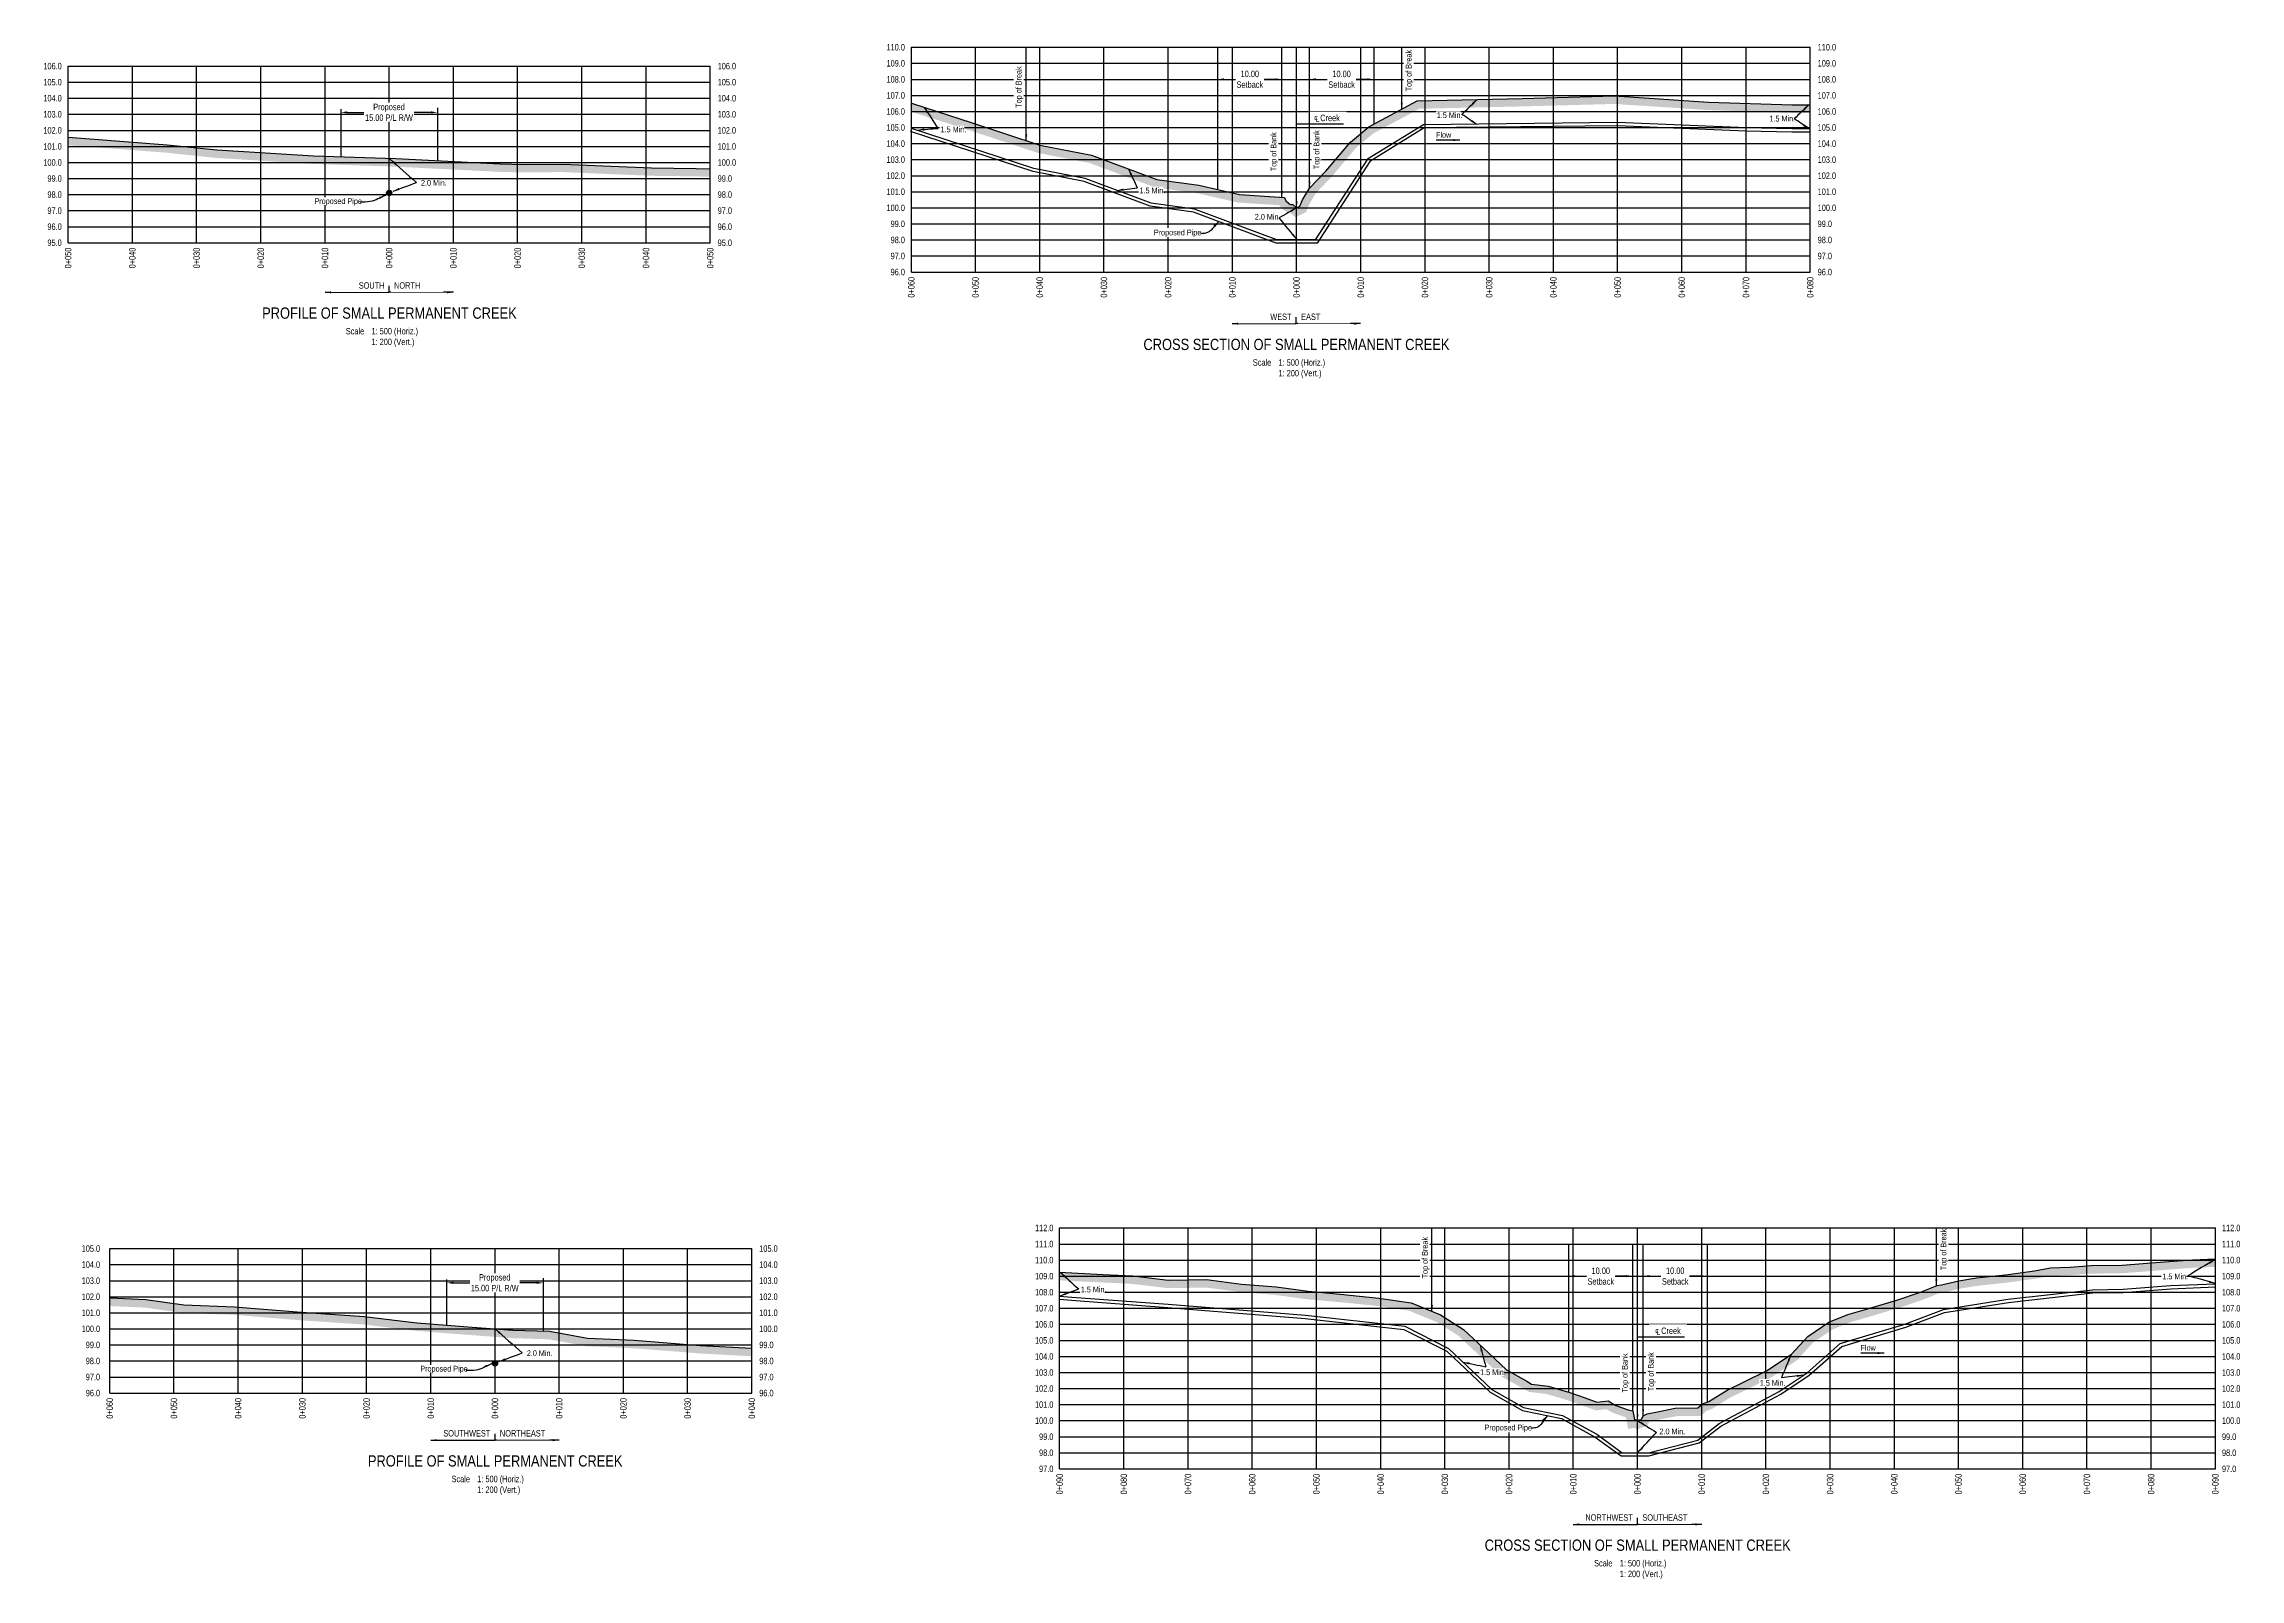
# Model space of a CAD drawing. Extents: x 471563 to 508050, y 6028961 to 6050146.
# Drawn here: x 503927 to 507346, y 6041648 to 6044037 of the extents above; entities that cross this region are included whole.
import ezdxf
from ezdxf.enums import TextEntityAlignment as Align

# ---------------------------------------------------------------- set-up
doc = ezdxf.new("R2010")
doc.units = 0
doc.header["$LTSCALE"] = 5
doc.linetypes.add('foc-TOPO', pattern=[1, 0.2, -0.8])
for name, color, linetype in [('CG-NOTES', 7, 'Continuous'), ('DETAIL-T', 7, 'Continuous'), ('L-BD', 7, 'Continuous'), ('L-DETAIL-T', 3, 'Continuous'), ('L-MON', 1, 'Continuous'), ('P-CROSSINGS-GRID', 8, 'Continuous'), ('P-CROSSINGS-GROUND', 48, 'foc-TOPO'), ('P-CROSSINGS-LINE', 3, 'Continuous'), ('P-PROPOSED', 10, 'Continuous'), ('S-T7', 7, 'Continuous')]:
    doc.layers.add(name, color=color, linetype=linetype)
doc.styles.add('140', font='ARIALN.TTF', dxfattribs={"height": 15})
doc.styles.add('80', font='ARIALN.TTF', dxfattribs={"height": 10})
doc.styles.add('80CG', font='ARIALN.TTF', dxfattribs={"height": 10})
doc.styles.add('80L', font='ARIALN.TTF', dxfattribs={"height": 10})
doc.dimstyles.new('Compass 5 000', dxfattribs={"dimscale": 5, "dimtxt": 9, "dimasz": 2, "dimexe": 0.2, "dimexo": 0.0625, "dimgap": 0.5, "dimtad": 0, "dimtih": 1, "dimtoh": 1, "dimzin": 0, "dimdsep": 46, "dimtxsty": '80CG', "dimcen": 0.1, "dimse1": 1, "dimse2": 1, "dimclrd": 256, "dimclrt": 256, "dimaunit": 1, "dimadec": 4, "dimazin": 0, "dimtfac": 0.06, "dimtofl": 0, "dimtmove": 0, "dimatfit": 1, "dimfxl": 0.2, "dimtolj": 1, "dimtzin": 0, "dimlwd": -1, "dimarcsym": 0})

# ---------------------------------------------------------------- blocks, each defined once
blk = doc.blocks.new('PLIA')
at = {"color": 255, "const_width": 1}
blk.add_lwpolyline([(-0.5, 0, 1), (0.5, 0, 1)], format="xyb", close=True, dxfattribs=at)
blk = doc.blocks.new('PLIAA')
blk.add_blockref('PLIA', (0, 0))
blk = doc.blocks.new('PLIB')
at = {"color": 1}
blk.add_circle((0, 0), 0.8, dxfattribs=at)
blk = doc.blocks.new('PLIBB')
blk.add_blockref('PLIB', (0, 0))
blk = doc.blocks.new('PLICC')
for name in ['PLIAA', 'PLIBB']:
    blk.add_blockref(name, (0, 0))
blk = doc.blocks.new('PLI')
blk.add_blockref('PLICC', (0, 0))

msp = doc.modelspace()

# ---------------------------------------------------------------- hatches: boundary and pattern name
at = {"layer": 'P-CROSSINGS-GROUND'}
h = msp.add_hatch(dxfattribs=at)
h.set_pattern_fill('EARTH', color=256, scale=2.498679, angle=45)
h.set_pattern_definition([(45, (2492.087, 4394.56), (0, 22.438773568), [15.86660895, -15.86660895]), (45, (2487.88, 4398.767), (0, 22.438773568), [15.86660895, -15.86660895]), (45, (2483.673, 4402.975), (0, 22.438773568), [15.86660895, -15.86660895]), (135, (2483.673, 4405.78), (-22.438773568, 0), [15.86660895, -15.86660895]), (135, (2487.88, 4409.987), (-22.438773568, 0), [15.86660895, -15.86660895]), (135, (2492.087, 4414.194), (-22.438773568, 0), [15.86660895, -15.86660895])])
h.paths.add_polyline_path([(505277.28, 6043944.604), (505298.329, 6043937.926), (505370.27, 6043914.901), (505477.484, 6043879.426), (505557.967, 6043863.826), (505659.557, 6043825.926), (505724.569, 6043816.976), (505788.099, 6043802.426), (505858.229, 6043798.051), (505860.411, 6043793.001), (505863.858, 6043789.851), (505864.789, 6043788.351), (505867.569, 6043786.951), (505870.88, 6043786.851), (505876.963, 6043781.951), (505881.973, 6043784.376), (505886.185, 6043794.126), (505897.052, 6043812.426), (505922.553, 6043839.026), (505960.674, 6043884.276), (505989.514, 6043908.151), (506064.476, 6043948.451), (506228.366, 6043952.251), (506371.608, 6043956.076), (506518.107, 6043946.576), (506648.311, 6043942.201), (506676.54, 6043942.212), (506676.545, 6043929.719), (506648.104, 6043929.707), (506517.493, 6043934.096), (506371.37, 6043943.572), (506228.677, 6043939.761), (506067.756, 6043936.03), (505996.524, 6043897.735), (505969.506, 6043875.368), (505931.85, 6043830.669), (505907.063, 6043804.814), (505897.336, 6043788.436), (505891.599, 6043775.155), (505875.286, 6043767.259), (505866.31, 6043774.49), (505864.423, 6043774.547), (505856.027, 6043778.775), (505854.153, 6043781.795), (505850.006, 6043785.586), (505849.801, 6043786.059), (505786.303, 6043790.02), (505722.318, 6043804.674), (505656.485, 6043813.737), (505554.571, 6043851.758), (505474.32, 6043867.313), (505366.403, 6043903.021), (505294.536, 6043926.022), (505277.28, 6043931.497)])
h = msp.add_hatch(dxfattribs=at)
h.set_pattern_fill('EARTH', color=256, scale=2.498679, angle=45)
h.set_pattern_definition([(45, (257.656, 3195.074), (0, 22.438773568), [15.86660895, -15.86660895]), (45, (253.448, 3199.281), (0, 22.438773568), [15.86660895, -15.86660895]), (45, (249.241, 3203.489), (0, 22.438773568), [15.86660895, -15.86660895]), (135, (249.241, 3206.293), (-22.438773568, 0), [15.86660895, -15.86660895]), (135, (253.448, 3210.5), (-22.438773568, 0), [15.86660895, -15.86660895]), (135, (257.656, 3214.708), (-22.438773568, 0), [15.86660895, -15.86660895])])
h.paths.add_polyline_path([(503964.804, 6043891.822), (503998.516, 6043889.479), (504118.853, 6043880.129), (504196.016, 6043872.054), (504346.808, 6043862.754), (504475.027, 6043858.454), (504637.478, 6043850.304), (504672.806, 6043849.579), (504734.651, 6043850.029), (504872.935, 6043844.279), (504942.429, 6043843.329), (504964.276, 6043842.771), (504963.957, 6043830.281), (504942.184, 6043830.838), (504872.59, 6043831.789), (504734.437, 6043837.533), (504672.723, 6043837.084), (504637.037, 6043837.817), (504474.505, 6043845.971), (504346.214, 6043850.273), (504194.981, 6043859.6), (504117.719, 6043867.686), (503997.599, 6043877.019), (503964.804, 6043879.299)])
h = msp.add_hatch(dxfattribs=at)
h.set_pattern_fill('EARTH', color=256, scale=2.498679, angle=45)
h.set_pattern_definition([(45, (257.656, 3501.004), (0, 22.438773568), [15.86660895, -15.86660895]), (45, (253.448, 3505.211), (0, 22.438773568), [15.86660895, -15.86660895]), (45, (249.241, 3509.418), (0, 22.438773568), [15.86660895, -15.86660895]), (135, (249.241, 3512.223), (-22.438773568, 0), [15.86660895, -15.86660895]), (135, (253.448, 3516.43), (-22.438773568, 0), [15.86660895, -15.86660895]), (135, (257.656, 3520.638), (-22.438773568, 0), [15.86660895, -15.86660895])])
edge = h.paths.add_edge_path()
edge.add_line((505508.134, 6042126.138), (505526.902, 6042124.35))
edge.add_line((505526.902, 6042124.35), (505576.094, 6042122.125))
edge.add_line((505576.094, 6042122.125), (505622.164, 6042119.825))
edge.add_line((505622.164, 6042119.825), (505677.162, 6042113.25))
edge.add_line((505677.162, 6042113.25), (505736.636, 6042114.15))
edge.add_line((505736.636, 6042114.15), (505791.387, 6042107.1))
edge.add_line((505791.387, 6042107.1), (505845.304, 6042102.625))
edge.add_line((505845.304, 6042102.625), (505894.792, 6042095.9))
edge.add_line((505894.792, 6042095.9), (505944.953, 6042091.5))
edge.add_line((505944.953, 6042091.5), (506004.835, 6042085.425))
edge.add_line((506004.835, 6042085.425), (506055.288, 6042077.775))
edge.add_line((506055.288, 6042077.775), (506100.93, 6042059.1))
edge.add_line((506100.93, 6042059.1), (506136.612, 6042036.6))
edge.add_line((506136.612, 6042036.6), (506175.723, 6041999.9))
edge.add_line((506175.723, 6041999.9), (506203.463, 6041973.4))
edge.add_line((506203.463, 6041973.4), (506235.188, 6041955.775))
edge.add_line((506235.188, 6041955.775), (506242.451, 6041951.525))
edge.add_line((506242.451, 6041951.525), (506268.54, 6041948.4))
edge.add_line((506268.54, 6041948.4), (506302.452, 6041938.3))
edge.add_line((506302.452, 6041938.3), (506326.301, 6041929.95))
edge.add_line((506326.301, 6041929.95), (506344.209, 6041923.325))
edge.add_line((506344.209, 6041923.325), (506361.773, 6041925.175))
edge.add_line((506361.773, 6041925.175), (506374.148, 6041918.325))
edge.add_line((506374.148, 6041918.325), (506393.2, 6041911.65))
edge.add_line((506393.2, 6041911.65), (506400.471, 6041909.75))
edge.add_line((506400.471, 6041909.75), (506403.104, 6041896.075))
edge.add_line((506403.104, 6041896.075), (506404.179, 6041896.25))
edge.add_line((506404.179, 6041896.25), (506407.658, 6041894.575))
edge.add_line((506407.658, 6041894.575), (506410.289, 6041895.775))
edge.add_line((506410.289, 6041895.775), (506413.803, 6041896.625))
edge.add_line((506413.803, 6041896.625), (506416.377, 6041902.125))
edge.add_line((506416.377, 6041902.125), (506422.535, 6041905.125))
edge.add_line((506422.535, 6041905.125), (506438.882, 6041908.4))
edge.add_line((506438.882, 6041908.4), (506466.512, 6041914.025))
edge.add_line((506466.512, 6041914.025), (506501.384, 6041914.4))
edge.add_line((506501.384, 6041914.4), (506508.798, 6041921))
edge.add_line((506508.798, 6041921), (506518.464, 6041924.3))
edge.add_line((506518.464, 6041924.3), (506547.208, 6041942.15))
edge.add_line((506547.208, 6041942.15), (506573.409, 6041954.775))
edge.add_line((506573.409, 6041954.775), (506609.497, 6041972.7))
edge.add_line((506609.497, 6041972.7), (506647.374, 6041997.875))
edge.add_line((506647.374, 6041997.875), (506672.638, 6042025.65))
edge.add_line((506672.638, 6042025.65), (506705.608, 6042047.675))
edge.add_line((506705.608, 6042047.675), (506734.788, 6042059.65))
edge.add_line((506734.788, 6042059.65), (506760.673, 6042067.025))
edge.add_line((506760.673, 6042067.025), (506811.308, 6042082.125))
edge.add_line((506811.308, 6042082.125), (506848.392, 6042094.725))
edge.add_line((506848.392, 6042094.725), (506874.106, 6042104.975))
edge.add_line((506874.106, 6042104.975), (506880.679, 6042105.85))
edge.add_line((506880.679, 6042105.85), (506907.712, 6042112.4))
edge.add_line((506907.712, 6042112.4), (506935.315, 6042116.75))
edge.add_line((506935.315, 6042116.75), (506984.502, 6042122.15))
edge.add_line((506984.502, 6042122.15), (507025.472, 6042127.875))
edge.add_line((507025.472, 6042127.875), (507050.294, 6042132.5))
edge.add_line((507050.294, 6042132.5), (507081.29, 6042133.45))
edge.add_line((507081.29, 6042133.45), (507114.5, 6042135.85))
edge.add_line((507114.5, 6042135.85), (507161.901, 6042136.4))
edge.add_line((507161.901, 6042136.4), (507207.534, 6042140))
edge.add_line((507207.534, 6042140), (507234.601, 6042142.1))
edge.add_line((507234.601, 6042142.1), (507271.766, 6042144.925))
edge.add_line((507307.182, 6042146.451), (507307.182, 6042146.451))
edge.add_line((507271.766, 6042144.925), (507307.182, 6042146.451))
edge.add_line((507307.182, 6042146.451), (507307.182, 6042194.416))
edge.add_line((507307.182, 6042194.416), (507307.182, 6042133.856))
edge.add_line((507307.182, 6042133.856), (507272.509, 6042132.452))
edge.add_line((507272.509, 6042132.452), (507235.557, 6042129.643))
edge.add_line((507235.557, 6042129.643), (507208.508, 6042127.544))
edge.add_line((507208.508, 6042127.544), (507162.465, 6042123.912))
edge.add_line((507162.465, 6042123.912), (507115.023, 6042123.361))
edge.add_line((507115.023, 6042123.361), (507081.932, 6042120.97))
edge.add_line((507081.932, 6042120.97), (507051.637, 6042120.041))
edge.add_line((507051.637, 6042120.041), (507027.481, 6042115.541))
edge.add_line((507027.481, 6042115.541), (506986.049, 6042109.751))
edge.add_line((506986.049, 6042109.751), (506936.97, 6042104.363))
edge.add_line((506936.97, 6042104.363), (506910.159, 6042100.138))
edge.add_line((506910.159, 6042100.138), (506882.981, 6042093.552))
edge.add_line((506882.981, 6042093.552), (506877.292, 6042092.795))
edge.add_line((506877.292, 6042092.795), (506852.718, 6042082.999))
edge.add_line((506852.718, 6042082.999), (506815.104, 6042070.22))
edge.add_line((506815.104, 6042070.22), (506764.17, 6042055.03))
edge.add_line((506764.17, 6042055.03), (506738.884, 6042047.826))
edge.add_line((506738.884, 6042047.826), (506711.508, 6042036.591))
edge.add_line((506711.508, 6042036.591), (506680.851, 6042016.111))
edge.add_line((506680.851, 6042016.111), (506655.576, 6041988.325))
edge.add_line((506655.576, 6041988.325), (506615.758, 6041961.86))
edge.add_line((506615.758, 6041961.86), (506578.899, 6041943.552))
edge.add_line((506578.899, 6041943.552), (506553.232, 6041931.184))
edge.add_line((506553.232, 6041931.184), (506523.847, 6041912.936))
edge.add_line((506523.847, 6041912.936), (506515.221, 6041909.991))
edge.add_line((506515.221, 6041909.991), (506506.197, 6041901.957))
edge.add_line((506506.197, 6041901.957), (506467.837, 6041901.545))
edge.add_line((506467.837, 6041901.545), (506441.356, 6041896.153))
edge.add_line((506441.356, 6041896.153), (506426.564, 6041893.19))
edge.add_line((506426.564, 6041893.19), (506425.82, 6041892.828))
edge.add_line((506425.82, 6041892.828), (506422.574, 6041885.892))
edge.add_line((506422.574, 6041885.892), (506414.387, 6041883.912))
edge.add_line((506414.387, 6041883.912), (506407.515, 6041880.777))
edge.add_line((506407.515, 6041880.777), (506402.304, 6041883.287))
edge.add_line((506402.304, 6041883.287), (506393.131, 6041881.794))
edge.add_line((506393.131, 6041881.794), (506389.692, 6041899.653))
edge.add_line((506389.692, 6041899.653), (506389.549, 6041899.691))
edge.add_line((506389.549, 6041899.691), (506369.021, 6041906.883))
edge.add_line((506369.021, 6041906.883), (506359.167, 6041912.338))
edge.add_line((506359.167, 6041912.338), (506342.613, 6041910.594))
edge.add_line((506342.613, 6041910.594), (506322.069, 6041918.194))
edge.add_line((506322.069, 6041918.194), (506298.602, 6041926.41))
edge.add_line((506298.602, 6041926.41), (506265.996, 6041936.122))
edge.add_line((506265.996, 6041936.122), (506238.385, 6041939.429))
edge.add_line((506238.385, 6041939.429), (506228.998, 6041944.921))
edge.add_line((506228.998, 6041944.921), (506195.993, 6041963.258))
edge.add_line((506195.993, 6041963.258), (506167.133, 6041990.827))
edge.add_line((506167.133, 6041990.827), (506128.936, 6042026.67))
edge.add_line((506128.936, 6042026.67), (506095.189, 6042047.95))
edge.add_line((506095.189, 6042047.95), (506051.938, 6042065.646))
edge.add_line((506051.938, 6042065.646), (506003.267, 6042073.026))
edge.add_line((506003.267, 6042073.026), (505943.777, 6042079.061))
edge.add_line((505943.777, 6042079.061), (505893.404, 6042083.48))
edge.add_line((505893.404, 6042083.48), (505843.946, 6042090.201))
edge.add_line((505843.946, 6042090.201), (505790.072, 6042094.672))
edge.add_line((505790.072, 6042094.672), (505735.929, 6042101.644))
edge.add_line((505735.929, 6042101.644), (505676.513, 6042100.745))
edge.add_line((505676.513, 6042100.745), (505621.11, 6042107.368))
edge.add_line((505621.11, 6042107.368), (505575.501, 6042109.645))
edge.add_line((505575.501, 6042109.645), (505526.108, 6042111.879))
edge.add_line((505526.108, 6042111.879), (505508.134, 6042112.977))
edge.add_line((505508.134, 6042112.977), (505508.134, 6042126.138))
h = msp.add_hatch(dxfattribs=at)
h.set_pattern_fill('EARTH', color=256, scale=2.498679, angle=45)
h.set_pattern_definition([(45, (1188.987, 3195.074), (0, 22.438773568), [15.86660895, -15.86660895]), (45, (1184.78, 3199.281), (0, 22.438773568), [15.86660895, -15.86660895]), (45, (1180.572, 3203.489), (0, 22.438773568), [15.86660895, -15.86660895]), (135, (1180.572, 3206.293), (-22.438773568, 0), [15.86660895, -15.86660895]), (135, (1184.78, 3210.5), (-22.438773568, 0), [15.86660895, -15.86660895]), (135, (1188.987, 3214.708), (-22.438773568, 0), [15.86660895, -15.86660895])])
h.paths.add_polyline_path([(504223.031, 6042071.796), (504328.034, 6042063.146), (504425.472, 6042056.696), (504507.313, 6042046.746), (504593.822, 6042040.096), (504656.981, 6042035.371), (504714.196, 6042033.621), (504773.142, 6042022.846), (504845.893, 6042019.646), (504948.491, 6042011.671), (505029.003, 6042007.199), (505028.31, 6041994.725), (504947.661, 6041999.204), (504845.134, 6042007.174), (504771.737, 6042010.402), (504712.875, 6042021.162), (504656.323, 6042022.892), (504592.878, 6042027.638), (504506.079, 6042034.311), (504424.304, 6042044.252), (504327.109, 6042050.686), (504222.296, 6042059.321), (504143.663, 6042062.109), (504084.629, 6042070.468), (504029.786, 6042072.875), (504029.532, 6042085.53), (504085.797, 6042082.921), (504144.764, 6042074.571)])

# ---------------------------------------------------------------- linework, layer by layer
for p, q in [((505754.184, 6043810.193), (505754.184, 6044031.819)), ((505764.179, 6043981.845), (505781.25, 6043981.845)), ((505844.136, 6043981.845), (505827.065, 6043981.845)), ((505907.047, 6043981.845), (505924.118, 6043981.845)), ((505987.005, 6043981.845), (505969.933, 6043981.845)), ((504399.574, 6043930.43), (504449.594, 6043930.43)), ((504529.506, 6043930.43), (504478.657, 6043930.43)), ((506300.524, 6041938.874), (506300.524, 6042169.429)), ((504564.249, 6042109.073), (504614.268, 6042109.073)), ((504694.18, 6042109.073), (504643.332, 6042109.073)), ((506310.519, 6042119.422), (506327.59, 6042119.422)), ((506390.476, 6042119.422), (506373.405, 6042119.422)), ((506426.372, 6042119.456), (506443.443, 6042119.456)), ((506506.33, 6042119.456), (506489.258, 6042119.456))]:
    msp.add_line(p, q)
at = {"flags": 128}
for points in [[(505996.999, 6044031.819), (505996.999, 6043912.175)], [(504539.5, 6043937.649), (504539.5, 6043855.219)], [(504389.58, 6043861.319), (504389.58, 6043935.328)], [(506516.324, 6042169.429), (506516.324, 6041923.569)], [(504554.254, 6042043.138), (504554.254, 6042113.971)], [(504704.175, 6042116.292), (504704.175, 6042033.927)]]:
    msp.add_lwpolyline(points, dxfattribs=at)
for points in [[(505764.179, 6043983.511), (505764.179, 6043980.179), (505754.184, 6043981.845)], [(505844.136, 6043983.511), (505844.136, 6043980.179), (505854.131, 6043981.845)], [(505907.047, 6043983.511), (505907.047, 6043980.179), (505897.052, 6043981.845)], [(505987.005, 6043983.511), (505987.005, 6043980.179), (505996.999, 6043981.845)], [(504399.574, 6043932.096), (504399.574, 6043928.764), (504389.58, 6043930.43)], [(504529.506, 6043932.096), (504529.506, 6043928.764), (504539.5, 6043930.43)], [(504564.249, 6042110.739), (504564.249, 6042107.407), (504554.254, 6042109.073)], [(504694.18, 6042110.739), (504694.18, 6042107.407), (504704.175, 6042109.073)], [(506310.519, 6042121.088), (506310.519, 6042117.756), (506300.524, 6042119.422)], [(506390.476, 6042121.088), (506390.476, 6042117.756), (506400.471, 6042119.422)], [(506426.372, 6042121.121), (506426.372, 6042117.79), (506416.377, 6042119.456)], [(506506.33, 6042121.121), (506506.33, 6042117.79), (506516.324, 6042119.456)]]:
    msp.add_solid(points)
at = {"layer": 'CG-NOTES'}
for p, q in [((504464.54, 6043650.427), (504464.54, 6043660.422)), ((505876.47, 6043601.696), (505876.47, 6043611.691)), ((504629.215, 6041864.228), (504629.215, 6041874.222)), ((506407.658, 6041733.154), (506407.658, 6041743.148))]:
    msp.add_line(p, q, dxfattribs=at)
at = {"layer": 'P-CROSSINGS-GRID', "color": 8}
for p, q in [((505277.28, 6044031.819), (506676.54, 6044031.819)), ((505277.28, 6043682.004), (505277.28, 6044031.819)), ((505277.28, 6044006.832), (506676.54, 6044006.832)), ((505377.227, 6043682.004), (505377.227, 6044031.819)), ((505477.174, 6043682.004), (505477.174, 6044031.819)), ((505577.122, 6043682.004), (505577.122, 6044031.819)), ((505677.069, 6043682.004), (505677.069, 6044031.819)), ((505777.016, 6043682.004), (505777.016, 6044031.819)), ((505876.963, 6043682.004), (505876.963, 6044031.819)), ((505976.91, 6043682.004), (505976.91, 6044031.819)), ((506076.857, 6043682.004), (506076.857, 6044031.819)), ((506176.804, 6043682.004), (506176.804, 6044031.819)), ((506276.752, 6043682.004), (506276.752, 6044031.819)), ((506376.699, 6043682.004), (506376.699, 6044031.819)), ((506476.646, 6043682.004), (506476.646, 6044031.819)), ((506576.593, 6043682.004), (506576.593, 6044031.819)), ((506676.54, 6043682.004), (506676.54, 6044031.819)), ((503964.804, 6044002.448), (504964.276, 6044002.448)), ((503964.804, 6043727.593), (503964.804, 6044002.448)), ((503964.804, 6043977.461), (504964.276, 6043977.461)), ((504064.751, 6043727.593), (504064.751, 6044002.448)), ((504164.699, 6043727.593), (504164.699, 6044002.448)), ((504264.646, 6043727.593), (504264.646, 6044002.448)), ((504364.593, 6043727.593), (504364.593, 6044002.448)), ((504464.54, 6043727.593), (504464.54, 6044002.448)), ((504564.487, 6043727.593), (504564.487, 6044002.448)), ((504664.434, 6043727.593), (504664.434, 6044002.448)), ((504764.381, 6043727.593), (504764.381, 6044002.448)), ((504864.329, 6043727.593), (504864.329, 6044002.448)), ((504964.276, 6043727.593), (504964.276, 6044002.448)), ((505277.28, 6043981.845), (506676.54, 6043981.845)), ((503964.804, 6043952.474), (504964.276, 6043952.474)), ((505277.28, 6043956.858), (506676.54, 6043956.858)), ((503964.804, 6043927.488), (504964.276, 6043927.488)), ((505277.28, 6043931.871), (506676.54, 6043931.871)), ((505277.28, 6043906.885), (506676.54, 6043906.885)), ((503964.804, 6043902.501), (504964.276, 6043902.501)), ((503964.804, 6043877.514), (504964.276, 6043877.514)), ((505277.28, 6043881.898), (506676.54, 6043881.898)), ((503964.804, 6043852.527), (504964.276, 6043852.527)), ((505277.28, 6043856.911), (506676.54, 6043856.911)), ((503964.804, 6043827.54), (504964.276, 6043827.54)), ((503964.804, 6043802.554), (504964.276, 6043802.554)), ((505277.28, 6043831.924), (506676.54, 6043831.924)), ((505277.28, 6043806.937), (506676.54, 6043806.937)), ((503964.804, 6043777.567), (504964.276, 6043777.567)), ((503964.804, 6043752.58), (504964.276, 6043752.58)), ((505277.28, 6043756.964), (506676.54, 6043756.964)), ((503964.804, 6043727.593), (504964.276, 6043727.593)), ((505277.28, 6043731.977), (506676.54, 6043731.977)), ((505277.28, 6043706.99), (506676.54, 6043706.99)), ((505277.28, 6043682.004), (506676.54, 6043682.004)), ((505508.134, 6042194.416), (507307.182, 6042194.416)), ((505508.134, 6041819.614), (505508.134, 6042194.416)), ((505608.081, 6041819.614), (505608.081, 6042194.416)), ((505708.028, 6041819.614), (505708.028, 6042194.416)), ((505807.975, 6041819.614), (505807.975, 6042194.416)), ((505907.922, 6041819.614), (505907.922, 6042194.416)), ((506007.87, 6041819.614), (506007.87, 6042194.416)), ((506107.817, 6041819.614), (506107.817, 6042194.416)), ((506207.764, 6041819.614), (506207.764, 6042194.416)), ((506307.711, 6041819.614), (506307.711, 6042194.416)), ((506407.658, 6041819.614), (506407.658, 6042194.416)), ((506507.605, 6041819.614), (506507.605, 6042194.416)), ((506607.552, 6041819.614), (506607.552, 6042194.416)), ((506707.5, 6041819.614), (506707.5, 6042194.416)), ((506807.447, 6041819.614), (506807.447, 6042194.416)), ((506907.394, 6041819.614), (506907.394, 6042194.416)), ((507007.341, 6041819.614), (507007.341, 6042194.416)), ((507107.288, 6041819.614), (507107.288, 6042194.416)), ((507207.235, 6041819.614), (507207.235, 6042194.416)), ((507307.182, 6041819.614), (507307.182, 6042194.416)), ((504029.532, 6041937.501), (504029.532, 6042162.382)), ((504029.532, 6042162.382), (505029.003, 6042162.382)), ((504129.479, 6041937.501), (504129.479, 6042162.382)), ((504229.426, 6041937.501), (504229.426, 6042162.382)), ((504329.373, 6041937.501), (504329.373, 6042162.382)), ((504429.32, 6041937.501), (504429.32, 6042162.382)), ((504529.268, 6041937.501), (504529.268, 6042162.382)), ((504629.215, 6041937.501), (504629.215, 6042162.382)), ((504729.162, 6041937.501), (504729.162, 6042162.382)), ((504829.109, 6041937.501), (504829.109, 6042162.382)), ((504929.056, 6041937.501), (504929.056, 6042162.382)), ((505029.003, 6041937.501), (505029.003, 6042162.382)), ((505508.134, 6042169.429), (507307.182, 6042169.429)), ((504029.532, 6042137.395), (505029.003, 6042137.395)), ((505508.134, 6042144.442), (507307.182, 6042144.442)), ((504029.532, 6042112.409), (505029.003, 6042112.409)), ((505508.134, 6042119.456), (507307.182, 6042119.456)), ((505508.134, 6042094.469), (507307.182, 6042094.469)), ((504029.532, 6042087.422), (505029.003, 6042087.422)), ((504029.532, 6042062.435), (505029.003, 6042062.435)), ((505508.134, 6042069.482), (507307.182, 6042069.482)), ((505508.134, 6042044.495), (507307.182, 6042044.495)), ((504029.532, 6042012.461), (505029.003, 6042012.461)), ((505508.134, 6042019.508), (507307.182, 6042019.508)), ((505508.134, 6041994.522), (507307.182, 6041994.522)), ((504029.532, 6041987.475), (505029.003, 6041987.475)), ((504029.532, 6041962.488), (505029.003, 6041962.488)), ((505508.134, 6041969.535), (507307.182, 6041969.535)), ((504029.532, 6041937.501), (505029.003, 6041937.501)), ((505508.134, 6041944.548), (507307.182, 6041944.548)), ((505508.134, 6041919.561), (507307.182, 6041919.561)), ((505508.134, 6041869.588), (507307.182, 6041869.588)), ((505508.134, 6041844.601), (507307.182, 6041844.601)), ((505508.134, 6041819.614), (507307.182, 6041819.614))]:
    msp.add_line(p, q, dxfattribs=at)
at = {"layer": 'P-CROSSINGS-GRID'}
for p, q in [((505277.28, 6043781.951), (506676.54, 6043781.951)), ((504029.532, 6042037.448), (505029.003, 6042037.448)), ((505508.134, 6041894.575), (507307.182, 6041894.575))]:
    msp.add_line(p, q, dxfattribs=at)
at = {"layer": 'P-CROSSINGS-LINE', "color": 3, "flags": 128}
for points in [[(505277.28, 6043944.604), (505298.329, 6043937.926), (505370.27, 6043914.901), (505477.484, 6043879.426), (505557.967, 6043863.826), (505659.557, 6043825.926), (505724.569, 6043816.976), (505788.099, 6043802.426), (505858.229, 6043798.051), (505860.411, 6043793.001), (505863.858, 6043789.851), (505864.789, 6043788.351), (505867.569, 6043786.951), (505870.88, 6043786.851), (505876.963, 6043781.951), (505881.973, 6043784.376), (505886.185, 6043794.126), (505897.052, 6043812.426), (505922.553, 6043839.026), (505960.674, 6043884.276), (505989.514, 6043908.151), (506064.476, 6043948.451), (506228.366, 6043952.251), (506371.608, 6043956.076), (506518.107, 6043946.576), (506648.311, 6043942.201), (506676.54, 6043942.212)], [(503964.804, 6043891.822), (503998.516, 6043889.479), (504118.853, 6043880.129), (504196.016, 6043872.054), (504346.808, 6043862.754), (504475.027, 6043858.454), (504637.478, 6043850.304), (504672.806, 6043849.579), (504734.651, 6043850.029), (504872.935, 6043844.279), (504942.429, 6043843.329), (504964.276, 6043842.771)], [(505508.134, 6042125.891), (505526.902, 6042124.35), (505576.094, 6042122.125), (505622.164, 6042119.825), (505677.162, 6042113.25), (505736.636, 6042114.15), (505791.387, 6042107.1), (505845.304, 6042102.625), (505894.792, 6042095.9), (505944.953, 6042091.5), (506004.835, 6042085.425), (506055.288, 6042077.775), (506100.93, 6042059.1), (506136.612, 6042036.6), (506175.723, 6041999.9), (506203.463, 6041973.4), (506235.188, 6041955.775), (506242.451, 6041951.525), (506268.54, 6041948.4), (506302.452, 6041938.3), (506326.301, 6041929.95), (506344.209, 6041923.325), (506361.773, 6041925.175), (506374.148, 6041918.325), (506393.2, 6041911.65), (506400.471, 6041909.75), (506403.104, 6041896.075), (506404.179, 6041896.25), (506407.658, 6041894.575), (506410.289, 6041895.775), (506413.803, 6041896.625), (506416.377, 6041902.125), (506422.535, 6041905.125), (506438.882, 6041908.4), (506466.512, 6041914.025), (506501.384, 6041914.4), (506508.798, 6041921), (506518.464, 6041924.3), (506547.208, 6041942.15), (506573.409, 6041954.775), (506609.497, 6041972.7), (506647.374, 6041997.875), (506672.638, 6042025.65), (506705.608, 6042047.675), (506734.788, 6042059.65), (506760.673, 6042067.025), (506811.308, 6042082.125), (506848.392, 6042094.725), (506874.106, 6042104.975), (506880.679, 6042105.85), (506907.712, 6042112.4), (506935.315, 6042116.75), (506984.502, 6042122.15), (507025.472, 6042127.875), (507050.294, 6042132.5), (507081.29, 6042133.45), (507114.5, 6042135.85), (507161.901, 6042136.4), (507207.534, 6042140), (507234.601, 6042142.1), (507271.766, 6042144.925), (507307.182, 6042146.451)], [(504029.532, 6042085.53), (504085.797, 6042082.921), (504144.764, 6042074.571), (504223.031, 6042071.796), (504328.034, 6042063.146), (504425.472, 6042056.696), (504507.313, 6042046.746), (504593.822, 6042040.096), (504656.981, 6042035.371), (504714.196, 6042033.621), (504773.142, 6042022.846), (504845.893, 6042019.646), (504948.491, 6042011.671), (505029.003, 6042007.199)]]:
    msp.add_lwpolyline(points, dxfattribs=at)
at = {"layer": 'P-PROPOSED'}
for points in [[(506676.542, 6043899.735), (506647.634, 6043899.723), (506576.432, 6043901.315), (506376.623, 6043909.692), (506075.759, 6043906.208), (505990.752, 6043853.89), (505908.751, 6043726.98), (505876.963, 6043726.98), (505845.299, 6043726.98), (505716.584, 6043775.197), (505649.111, 6043784.486), (505546.423, 6043822.795), (505466.737, 6043838.241), (505275.731, 6043900.532)], [(506676.54, 6043904.732), (506647.689, 6043904.72), (506576.593, 6043906.31), (506376.699, 6043914.691), (506074.318, 6043911.189), (505987.169, 6043857.552), (505906.031, 6043731.977), (505876.963, 6043731.977), (505846.204, 6043731.977), (505717.816, 6043780.072), (505650.34, 6043789.361), (505547.781, 6043827.622), (505467.992, 6043843.088), (505277.28, 6043905.283)], [(505508.134, 6042088.411), (505526.902, 6042086.869), (505677.162, 6042075.769), (505890.629, 6042058.641), (506045.24, 6042041.389), (506113.584, 6042006.811), (506181.053, 6041942.974), (506230.253, 6041915.238), (506290.903, 6041902.632), (506344.209, 6041873.351), (506383.673, 6041844.601), (506407.658, 6041844.601), (506424.629, 6041844.601), (506501.384, 6041864.426), (506534.612, 6041890.208), (506628.281, 6041940.181), (506671.981, 6041969.226), (506723.309, 6042014.425), (506823.838, 6042044.977), (506884.005, 6042067.595), (506984.269, 6042083.594), (507116.07, 6042098.385), (507163.594, 6042098.937), (507237.471, 6042104.729), (507307.182, 6042107.697)], [(505508.134, 6042083.397), (505526.513, 6042081.887), (505676.779, 6042070.787), (505890.152, 6042053.666), (506043.789, 6042036.523), (506110.678, 6042002.681), (506178.065, 6041938.922), (506228.476, 6041910.503), (506289.153, 6041897.891), (506341.524, 6041869.124), (506382.045, 6041839.604), (506407.658, 6041839.604), (506425.264, 6041839.604), (506503.632, 6041859.845), (506537.339, 6041885.999), (506630.846, 6041935.885), (506675.029, 6041965.252), (506725.798, 6042009.959), (506825.446, 6042040.243), (506885.291, 6042062.74), (506984.942, 6042078.64), (507116.378, 6042093.391), (507163.818, 6042093.941), (507237.772, 6042099.74), (507307.182, 6042102.695)]]:
    msp.add_lwpolyline(points, dxfattribs=at)

# ---------------------------------------------------------------- block references
at = {"layer": 'L-MON', "xscale": 4.997357149999876, "yscale": 4.997357149999876, "zscale": 4.997357149999876}
for p in [(504464.54, 6043805.097), (504629.215, 6041983.74)]:
    msp.add_blockref('PLI', p, dxfattribs=at)

# ---------------------------------------------------------------- texts
at = {"style": '80'}
for s, p in [('0+050', (503964.717, 6043719.929)), ('0+040', (504064.664, 6043719.929)), ('0+030', (504164.612, 6043719.929)), ('0+020', (504264.559, 6043719.929)), ('0+010', (504364.506, 6043719.929)), ('0+000', (504464.453, 6043719.929)), ('0+010', (504564.4, 6043719.929)), ('0+020', (504664.347, 6043719.929)), ('0+030', (504764.294, 6043719.929)), ('0+040', (504864.242, 6043719.929)), ('0+050', (504964.189, 6043719.929)), ('0+060', (505277.193, 6043674.339)), ('0+050', (505377.14, 6043674.339)), ('0+040', (505477.087, 6043674.339)), ('0+030', (505577.035, 6043674.339)), ('0+020', (505676.982, 6043674.339)), ('0+010', (505776.929, 6043674.339)), ('0+000', (505876.876, 6043674.339)), ('0+010', (505976.823, 6043674.339)), ('0+020', (506076.77, 6043674.339)), ('0+030', (506176.717, 6043674.339)), ('0+040', (506276.665, 6043674.339)), ('0+050', (506376.612, 6043674.339)), ('0+060', (506476.559, 6043674.339)), ('0+070', (506576.506, 6043674.339)), ('0+080', (506676.453, 6043674.339)), ('0+060', (504029.445, 6041929.837)), ('0+050', (504129.392, 6041929.837)), ('0+040', (504229.339, 6041929.837)), ('0+030', (504329.286, 6041929.837)), ('0+020', (504429.233, 6041929.837)), ('0+020', (504829.022, 6041929.837)), ('0+030', (504928.969, 6041929.837)), ('0+040', (505028.916, 6041929.837)), ('0+090', (505508.047, 6041811.95)), ('0+080', (505607.994, 6041811.95)), ('0+070', (505707.941, 6041811.95)), ('0+060', (505807.888, 6041811.95)), ('0+050', (505907.835, 6041811.95)), ('0+040', (506007.783, 6041811.95)), ('0+030', (506107.73, 6041811.95)), ('0+020', (506207.677, 6041811.95)), ('0+010', (506307.624, 6041811.95)), ('0+000', (506407.571, 6041811.95)), ('0+010', (506507.518, 6041811.95)), ('0+020', (506607.465, 6041811.95)), ('0+030', (506707.413, 6041811.95)), ('0+040', (506807.36, 6041811.95)), ('0+050', (506907.307, 6041811.95)), ('0+060', (507007.254, 6041811.95)), ('0+070', (507107.201, 6041811.95)), ('0+080', (507207.148, 6041811.95)), ('0+090', (507307.095, 6041811.95))]:
    msp.add_text(s, height=9.9947, rotation=90, dxfattribs=at).set_placement(p, align=Align.MIDDLE_RIGHT)
at = {"char_height": 8.9952, "attachment_point": 1, "style": '80L'}
for width, insert in [(45.31074, (504513.977, 6043825.371)), (35.88741, (505811.897, 6043772.422)), (45.31074, (504678.651, 6042004.013)), (35.88741, (506441.783, 6041882.227))]:
    msp.add_mtext_dynamic_manual_height_columns('2.0 Min.', width=width, gutter_width=45, heights=[0], dxfattribs=dict(at, insert=insert))
at = {"layer": 'DETAIL-T', "char_height": 9.99471, "attachment_point": 1, "style": '80L'}
for insert in [(504396.92, 6043594.997), (505808.851, 6043546.266), (504561.595, 6041808.797), (506340.038, 6041677.723)]:
    msp.add_mtext_dynamic_manual_height_columns('Scale^I1: 500 (Horiz.)\\P^I1: 200 (Vert.)', width=217.1051, gutter_width=45, heights=[0], dxfattribs=dict(at, insert=insert))
at = {"layer": 'L-DETAIL-T', "char_height": 17.49075, "attachment_point": 2, "rotation": 0, "style": '140'}
for s, insert, width in [('PROFILE OF SMALL PERMANENT CREEK', (504464.82, 6043626.854), 476.61292), ('CROSS SECTION OF SMALL PERMANENT CREEK', (505876.751, 6043578.122), 476.61292), ('PROFILE OF SMALL PERMANENT CREEK', (504629.495, 6041840.654), 396.48476), ('CROSS SECTION OF SMALL PERMANENT CREEK', (506407.939, 6041709.58), 476.61292)]:
    msp.add_mtext(s, dxfattribs=dict(at, insert=insert, width=width))
at = {"layer": 'S-T7', "style": '80'}
for s, p in [('106.0', (503954.81, 6044002.448)), ('110.0', (505267.285, 6044031.819)), ('109.0', (505267.285, 6044006.832)), ('105.0', (503954.81, 6043977.461)), ('108.0', (505267.285, 6043981.845)), ('104.0', (503954.81, 6043952.474)), ('107.0', (505267.285, 6043956.858)), ('103.0', (503954.81, 6043927.488)), ('102.0', (503954.81, 6043902.501)), ('106.0', (505267.285, 6043931.871)), ('105.0', (505267.285, 6043906.885)), ('101.0', (503954.81, 6043877.514)), ('104.0', (505267.285, 6043881.898)), ('100.0', (503954.81, 6043852.527)), ('103.0', (505267.285, 6043856.911)), ('102.0', (505267.285, 6043831.924)), ('99.0', (503954.81, 6043827.54)), ('98.0', (503954.81, 6043802.554)), ('101.0', (505267.285, 6043806.937)), ('97.0', (503954.81, 6043777.567)), ('100.0', (505267.285, 6043781.951)), ('96.0', (503954.81, 6043752.58)), ('95.0', (503954.81, 6043727.593)), ('99.0', (505267.285, 6043756.964)), ('98.0', (505267.285, 6043731.977)), ('97.0', (505267.285, 6043706.99)), ('96.0', (505267.285, 6043682.004)), ('112.0', (505498.422, 6042194.416)), ('105.0', (504014.458, 6042162.382)), ('111.0', (505498.422, 6042169.429)), ('104.0', (504014.458, 6042137.395)), ('110.0', (505498.422, 6042144.442)), ('103.0', (504014.458, 6042112.409)), ('102.0', (504014.458, 6042087.422)), ('109.0', (505498.422, 6042119.456)), ('108.0', (505498.422, 6042094.469)), ('101.0', (504014.458, 6042062.435)), ('107.0', (505498.422, 6042069.482)), ('100.0', (504014.458, 6042037.448)), ('106.0', (505498.422, 6042044.495)), ('105.0', (505498.422, 6042019.508)), ('99.0', (504014.458, 6042012.461)), ('98.0', (504014.458, 6041987.475)), ('104.0', (505498.422, 6041994.522)), ('97.0', (504014.458, 6041962.488)), ('103.0', (505498.422, 6041969.535)), ('96.0', (504014.458, 6041937.501)), ('102.0', (505498.422, 6041944.548)), ('101.0', (505498.422, 6041919.561)), ('100.0', (505498.422, 6041894.575)), ('99.0', (505498.422, 6041869.588)), ('98.0', (505498.422, 6041844.601)), ('97.0', (505498.422, 6041819.614))]:
    msp.add_text(s, height=9.9947, dxfattribs=at).set_placement(p, align=Align.MIDDLE_RIGHT)
for s, p in [('106.0', (504975.8, 6044002.448)), ('110.0', (506688.065, 6044031.819)), ('109.0', (506688.065, 6044006.832)), ('105.0', (504975.8, 6043977.461)), ('108.0', (506688.065, 6043981.845)), ('104.0', (504975.8, 6043952.474)), ('107.0', (506688.065, 6043956.858)), ('103.0', (504975.8, 6043927.488)), ('102.0', (504975.8, 6043902.501)), ('106.0', (506688.065, 6043931.871)), ('105.0', (506688.065, 6043906.885)), ('101.0', (504975.8, 6043877.514)), ('104.0', (506688.065, 6043881.898)), ('100.0', (504975.8, 6043852.527)), ('103.0', (506688.065, 6043856.911)), ('102.0', (506688.065, 6043831.924)), ('99.0', (504975.8, 6043827.54)), ('98.0', (504975.8, 6043802.554)), ('101.0', (506688.065, 6043806.937)), ('97.0', (504975.8, 6043777.567)), ('100.0', (506688.065, 6043781.951)), ('96.0', (504975.8, 6043752.58)), ('95.0', (504975.8, 6043727.593)), ('99.0', (506688.065, 6043756.964)), ('98.0', (506688.065, 6043731.977)), ('97.0', (506688.065, 6043706.99)), ('96.0', (506688.065, 6043682.004)), ('112.0', (507317.404, 6042194.416)), ('105.0', (505040.528, 6042162.382)), ('111.0', (507317.404, 6042169.429)), ('104.0', (505040.528, 6042137.395)), ('110.0', (507317.404, 6042144.442)), ('103.0', (505040.528, 6042112.409)), ('102.0', (505040.528, 6042087.422)), ('109.0', (507317.404, 6042119.456)), ('108.0', (507317.404, 6042094.469)), ('101.0', (505040.528, 6042062.435)), ('107.0', (507317.404, 6042069.482)), ('100.0', (505040.528, 6042037.448)), ('106.0', (507317.404, 6042044.495)), ('105.0', (507317.404, 6042019.508)), ('99.0', (505040.528, 6042012.461)), ('98.0', (505040.528, 6041987.475)), ('104.0', (507317.404, 6041994.522)), ('97.0', (505040.528, 6041962.488)), ('103.0', (507317.404, 6041969.535)), ('96.0', (505040.528, 6041937.501)), ('102.0', (507317.404, 6041944.548)), ('101.0', (507317.404, 6041919.561)), ('100.0', (507317.404, 6041894.575)), ('99.0', (507317.404, 6041869.588)), ('98.0', (507317.404, 6041844.601)), ('97.0', (507317.404, 6041819.614))]:
    msp.add_text(s, height=9.9947, dxfattribs=at).set_placement(p, align=Align.MIDDLE_LEFT)

# ---------------------------------------------------------------- leaders
at = {"path_type": 1}
for points in [[(505854.131, 6043798.051), (505854.131, 6044031.819)], [(506040.686, 6043935.661), (506040.686, 6044030.284)], [(505297.272, 6043938.261), (505318.823, 6043905.592)], [(506157.881, 6043950.413), (506134.423, 6043927.344)], [(506674.469, 6043942.211), (506651.743, 6043920.512)], [(505286.953, 6043902.993), (505318.823, 6043905.592)], [(506157.565, 6043911.655), (506134.423, 6043927.344)], [(506674.884, 6043904.823), (506651.743, 6043920.512)], [(504464.54, 6043858.805), (504506.927, 6043821.307)], [(505615.361, 6043842.414), (505629.001, 6043813.176)], [(504470.6, 6043807.76), (504506.927, 6043821.307)], [(505597.491, 6043809.046), (505629.001, 6043813.176)], [(505876.963, 6043781.951), (505850.08, 6043766.241)], [(505877.622, 6043732.381), (505850.08, 6043766.241)], [(506872.812, 6042104.459), (506872.812, 6042194.416)], [(506400.471, 6041909.75), (506400.471, 6042169.429)], [(505508.134, 6042126.138), (505537.781, 6042099.462)], [(507307.182, 6042145.403), (507264.432, 6042120.099)], [(505508.134, 6042088.411), (505537.781, 6042099.462)], [(507307.182, 6042107.923), (507264.432, 6042120.099)], [(504629.215, 6042037.448), (504671.602, 6041999.949)], [(504635.275, 6041986.403), (504671.602, 6041999.949)], [(506162.622, 6042012.193), (506171.341, 6041978.493)], [(506646.886, 6041997.55), (506631.587, 6041961.222)], [(506136.022, 6041985.581), (506171.341, 6041978.493)], [(506665.975, 6041965.234), (506631.587, 6041961.222)], [(506407.658, 6041894.575), (506437.445, 6041876.211)], [(506408.317, 6041845.005), (506437.445, 6041876.211)]]:
    msp.add_leader(points, dimstyle='Compass 5 000', override={"dimgap": 0.5, "dimtad": 0}, dxfattribs=at)
at = {"layer": 'CG-NOTES', "path_type": 1}
for points in [[(504364.593, 6043650.427), (504464.54, 6043650.427)], [(504564.487, 6043650.427), (504464.54, 6043650.427)], [(505776.523, 6043601.696), (505876.47, 6043601.696)], [(505976.418, 6043601.696), (505876.47, 6043601.696)], [(504529.268, 6041864.228), (504629.215, 6041864.228)], [(504729.162, 6041864.228), (504629.215, 6041864.228)], [(506307.711, 6041733.154), (506407.658, 6041733.154)], [(506507.605, 6041733.154), (506407.658, 6041733.154)]]:
    msp.add_leader(points, dimstyle='Compass 5 000', override={"dimgap": 0.5, "dimtad": 0}, dxfattribs=at)

# ---------------------------------------------------------------- next in the draw order: texts
at = {"style": '80L', "bg_fill": 3, "bg_fill_color": 256, "bg_fill_transparency": 0}
for s, width, insert, char_height, attachment_point, rotation, box_fill_scale in [('Top of Break', 59.08727, (506046.943, 6043963.203), 8.99524, 1, 90, 1.35), ('Top of Break', 59.08727, (505439.796, 6043937.613), 8.99524, 1, 90, 1.35), ('Top of Bank', 59.08727, (505836.501, 6043838.854), 8.99524, 1, 90, 1.35), ('Flow', 21.76121, (506117.725, 6043899.887), 8.9952, 3, 359.666704, 1.15), ('Top of Break', 59.08727, (506072.156, 6042115.983), 8.99524, 1, 90, 1.35), ('Top of Break', 59.08727, (506879.374, 6042128.797), 8.99524, 1, 90, 1.35), ('Flow', 21.76121, (506778.54, 6042012.305), 8.9952, 3, 359.666704, 1.15)]:
    msp.add_mtext_dynamic_manual_height_columns(s, width=width, gutter_width=45, heights=[0], dxfattribs=dict(at, insert=insert, char_height=char_height, attachment_point=attachment_point, rotation=rotation, box_fill_scale=box_fill_scale))
at = {"bg_fill": 3, "box_fill_scale": 1.15, "bg_fill_color": 256, "bg_fill_true_color": 256, "bg_fill_transparency": 0}
for s, insert, char_height, width, attachment_point, style in [('10.00 Setback', (505804.157, 6043995.345), 9.99471, 41.58336, 2, '80CG'), ('10.00 Setback', (505947.026, 6043995.345), 9.99471, 41.58336, 2, '80CG'), ('Proposed\\P15.00 P/L R/W', (504464.125, 6043943.927), 9.99471, 74.46035, 2, '80CG'), ('1.5 Min.', (505322.757, 6043908.48), 8.9952, 35.86844, 1, '80L'), ('1.5 Min.', (506095.179, 6043930.6), 8.9952, 35.86844, 1, '80L'), ('1.5 Min.', (506612.928, 6043925.272), 8.9952, 35.86844, 1, '80L'), ('1.5 Min.', (505632.418, 6043813.408), 8.9952, 35.86844, 1, '80L'), ('Proposed\\P15.00 P/L R/W', (504628.8, 6042122.57), 9.99471, 74.46035, 2, '80CG'), ('1.5 Min.', (505541.008, 6042103.188), 8.9952, 35.86844, 1, '80L'), ('1.5 Min.', (507224.588, 6042123.554), 8.9952, 35.86844, 1, '80L'), ('1.5 Min.', (506162.665, 6041974.404), 8.9952, 35.86844, 1, '80L'), ('1.5 Min.', (506597.952, 6041957.783), 8.9952, 35.86844, 1, '80L')]:
    msp.add_mtext(s, dxfattribs=dict(at, insert=insert, char_height=char_height, width=width, attachment_point=attachment_point, style=style))
at = {"char_height": 8.99524, "attachment_point": 1, "style": '80L', "bg_fill": 3, "bg_fill_color": 256, "bg_fill_transparency": 0}
for insert, box_fill_scale in [((504348.173, 6043796.881), 1.15), ((505654.781, 6043748.08), 1.3), ((504512.848, 6041979.91), 1.15), ((506169.504, 6041888.336), 1.3)]:
    msp.add_mtext_dynamic_manual_height_columns('Proposed Pipe', width=67.2769, gutter_width=45, heights=[0], dxfattribs=dict(at, insert=insert, box_fill_scale=box_fill_scale))
at = {"color": 3, "char_height": 9.9947, "width": 78.38986, "attachment_point": 3, "style": '80', "bg_fill": 2}
for s, insert in [('SOUTH', (504457.176, 6043666.1)), ('WEST', (505869.107, 6043617.369)), ('SOUTHWEST', (504621.851, 6041879.9)), ('NORTHWEST', (506400.294, 6041748.826))]:
    msp.add_mtext(s, dxfattribs=dict(at, insert=insert))
at = {"char_height": 9.9947, "attachment_point": 5, "style": '80CG', "bg_fill": 3, "box_fill_scale": 1.15, "bg_fill_color": 256, "bg_fill_true_color": 256, "bg_fill_transparency": 0}
for insert in [(506350.498, 6042119.422), (506466.351, 6042119.456)]:
    msp.add_mtext('\\A1;10.00\\PSetback', dxfattribs=dict(at, insert=insert))
at = {"layer": 'L-BD', "char_height": 9.99471, "width": 49.13918, "attachment_point": 1, "style": '80', "bg_fill": 2}
for insert in [(505900.019, 6043926.802), (506430.714, 6042039.426)]:
    msp.add_mtext('\\pi4.23178;{\\fISOCPEUR|b0|i0|c0|p34;℄} Creek', dxfattribs=dict(at, insert=insert))

# ---------------------------------------------------------------- next in the draw order: linework, layer by layer
for p, q in [((505876.963, 6043912.485), (505950.212, 6043912.485)), ((506407.658, 6042025.109), (506480.907, 6042025.109))]:
    msp.add_line(p, q)

# ---------------------------------------------------------------- next in the draw order: texts
at = {"style": '80'}
msp.add_text('0+010', height=9.9947, rotation=90, dxfattribs=at).set_placement((504529.181, 6041929.837), align=Align.MIDDLE_RIGHT)
at = {"color": 3, "char_height": 9.9947, "width": 71.7585, "attachment_point": 1, "style": '80', "bg_fill": 2}
for s, insert in [('NORTH', (504472.126, 6043666.1)), ('EAST', (505884.056, 6043617.369)), ('NORTHEAST', (504636.801, 6041879.9)), ('SOUTHEAST', (506415.244, 6041748.826))]:
    msp.add_mtext(s, dxfattribs=dict(at, insert=insert))

# ---------------------------------------------------------------- next in the draw order: leaders
at = {"path_type": 1}
for points in [[(505456.136, 6043886.489), (505456.136, 6044031.819)], [(505897.052, 6043812.426), (505897.052, 6044031.819)], [(505876.963, 6043781.951), (505876.963, 6043912.485)], [(506130.855, 6043887.305), (506094.4, 6043887.177)], [(504458.84, 6043801.201), (504434.948, 6043791.545), (504419.471, 6043790.818)], [(505756.077, 6043760.403), (505735.206, 6043742.326), (505727.782, 6043741.694)], [(506087.528, 6042064.583), (506087.528, 6042194.416)], [(506416.377, 6041902.125), (506416.377, 6042169.429)], [(506407.658, 6041894.575), (506407.658, 6042025.109)], [(506791.67, 6041999.722), (506755.215, 6041999.594)], [(504623.515, 6041982.75), (504599.623, 6041973.094), (504584.146, 6041972.367)], [(506267.559, 6041902.38), (506249.474, 6041883.489), (506242.05, 6041882.858)]]:
    msp.add_leader(points, dimstyle='Compass 5 000', override={"dimgap": 0.5, "dimtad": 0}, dxfattribs=at)

# ---------------------------------------------------------------- next in the draw order: texts
at = {"style": '80'}
for s, p in [('0+000', (504629.128, 6041929.837)), ('0+010', (504729.075, 6041929.837))]:
    msp.add_text(s, height=9.9947, rotation=90, dxfattribs=at).set_placement(p, align=Align.MIDDLE_RIGHT)
at = {"char_height": 8.99524, "attachment_point": 1, "rotation": 90, "style": '80L', "bg_fill": 3, "box_fill_scale": 1.35, "bg_fill_color": 256, "bg_fill_transparency": 0}
for insert in [(505903.503, 6043842.083), (506383.33, 6041938.571), (506424.051, 6041940.34)]:
    msp.add_mtext_dynamic_manual_height_columns('Top of Bank', width=59.08727, gutter_width=45, heights=[0], dxfattribs=dict(at, insert=insert))

doc.saveas('drawing.dxf')
